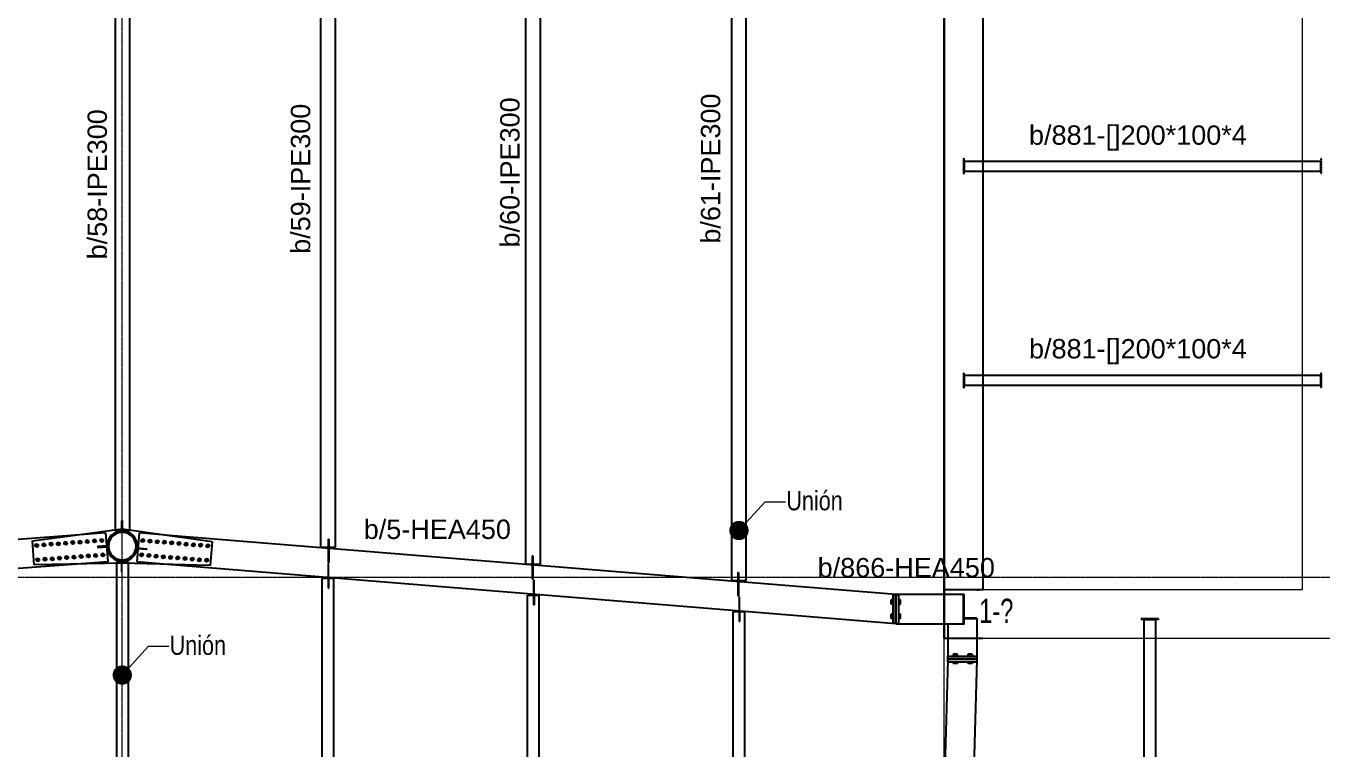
# Model space of a CAD drawing. Extents: x 7536 to 102814, y -9868 to 35131.
# Drawn here: x 20836 to 34240, y 12678 to 20162 of the extents above; entities that cross this region are included whole.
import ezdxf
from ezdxf.enums import TextEntityAlignment as Align

# ---------------------------------------------------------------- set-up
doc = ezdxf.new("R2010")
doc.units = 0
doc.header["$LTSCALE"] = 0.4
doc.linetypes.add('DXK_LINE_DOT2', pattern=[3.9198, 1.9599, -1.9599])
doc.linetypes.add('Grid Line', pattern=[3.33375, 1.905, -0.47625, 0.47625, -0.47625])
doc.layers.get('0').update_dxf_attribs({"color": 255})
for name, color, linetype in [('COTAS', 8, 'Continuous'), ('P-PLATINA', 6, 'Continuous'), ('VIGAS', 8, 'Continuous')]:
    doc.layers.add(name, color=color, linetype=linetype)
for name, color, linetype, lineweight in [('E_COLUMNAS-1', 1, 'Continuous', 25), ('E_EJES-1', 8, 'Grid Line', 9), ('E_TEXTO', 3, 'Continuous', 9), ('E_VIGAS-1', 254, 'Continuous', 25), ('E_VIGAS-2', 5, 'Continuous', 25), ('I-WALL-1', 2, 'Continuous', 18)]:
    doc.layers.add(name, color=color, linetype=linetype, lineweight=lineweight)
doc.styles.add('CX', font='ARIALUNI.ttf', dxfattribs={"width": 0.8, "height": 300})
doc.styles.add('VERDANA', font='arial.ttf')

# ---------------------------------------------------------------- blocks, each defined once
blk = doc.blocks.new('CX')
at = {"layer": 'E_TEXTO', "color": 3, "style": 'CX', "width": 0.7}
blk.add_attdef('CX', text='', height=200, dxfattribs=at).set_placement((0, 0), align=Align.MIDDLE_CENTER)

msp = doc.modelspace()

# ---------------------------------------------------------------- linework, layer by layer
at = {"color": 1, "linetype": 'Continuous'}
for centre, radius, start, end in [((20947.1, 14785.8), 11.5, 22.37108, 202.37108), ((20947.1, 14785.8), 11.5, 202.37108, 22.37108), ((20947.1, 14785.8), 10, 94.37108, 274.37108), ((20947.1, 14785.8), 10, 274.37108, 94.37108), ((21021.9, 14791.6), 11.5, 22.37108, 202.37108), ((21021.9, 14791.6), 11.5, 202.37108, 22.37108), ((21021.9, 14791.6), 10, 94.37108, 274.37108), ((21021.9, 14791.6), 10, 274.37108, 94.37108), ((21096.7, 14797.3), 11.5, 22.37108, 202.37108), ((21096.7, 14797.3), 11.5, 202.37108, 22.37108), ((21096.7, 14797.3), 10, 94.37108, 274.37108), ((21096.7, 14797.3), 10, 274.37108, 94.37108), ((21171.5, 14803), 11.5, 22.37108, 202.37108), ((21171.5, 14803), 11.5, 202.37108, 22.37108), ((21171.5, 14803), 10, 94.37108, 274.37108), ((21171.5, 14803), 10, 274.37108, 94.37108), ((21246.3, 14808.7), 11.5, 22.37108, 202.37108), ((21246.3, 14808.7), 11.5, 202.37108, 22.37108), ((21246.3, 14808.7), 10, 94.37108, 274.37108), ((21246.3, 14808.7), 10, 274.37108, 94.37108), ((21321, 14814.4), 11.5, 22.37108, 202.37108), ((21321, 14814.4), 11.5, 202.37108, 22.37108), ((21321, 14814.4), 10, 94.37108, 274.37108), ((21321, 14814.4), 10, 274.37108, 94.37108), ((21395.8, 14820.1), 11.5, 22.37108, 202.37108), ((21395.8, 14820.1), 11.5, 202.37108, 22.37108), ((21395.8, 14820.1), 10, 94.37108, 274.37108), ((21395.8, 14820.1), 10, 274.37108, 94.37108), ((21470.6, 14825.9), 11.5, 22.37108, 202.37108), ((21470.6, 14825.9), 11.5, 202.37108, 22.37108), ((21470.6, 14825.9), 10, 94.37108, 274.37108), ((21470.6, 14825.9), 10, 274.37108, 94.37108), ((21545.4, 14831.6), 11.5, 22.37108, 202.37108), ((21545.4, 14831.6), 11.5, 202.37108, 22.37108), ((21545.4, 14831.6), 10, 94.37108, 274.37108), ((21545.4, 14831.6), 10, 274.37108, 94.37108), ((21620.2, 14837.3), 11.5, 22.37108, 202.37108), ((21620.2, 14837.3), 11.5, 202.37108, 22.37108), ((21620.2, 14837.3), 10, 94.37108, 274.37108), ((21620.2, 14837.3), 10, 274.37108, 94.37108), ((22044.6, 14836), 11.5, 13.33739, 193.33739), ((22044.6, 14836), 11.5, 193.33739, 13.33739), ((22044.6, 14836), 10, 85.33739, 265.33739), ((22044.6, 14836), 10, 265.33739, 85.33739), ((22119.3, 14829.9), 11.5, 13.33739, 193.33739), ((22119.3, 14829.9), 11.5, 193.33739, 13.33739), ((22119.3, 14829.9), 10, 85.33739, 265.33739), ((22119.3, 14829.9), 10, 265.33739, 85.33739), ((22194.1, 14823.8), 11.5, 13.33739, 193.33739), ((22194.1, 14823.8), 11.5, 193.33739, 13.33739), ((22194.1, 14823.8), 10, 85.33739, 265.33739), ((22194.1, 14823.8), 10, 265.33739, 85.33739), ((22268.8, 14817.7), 11.5, 13.33739, 193.33739), ((22268.8, 14817.7), 11.5, 193.33739, 13.33739), ((22268.8, 14817.7), 10, 85.33739, 265.33739), ((22268.8, 14817.7), 10, 265.33739, 85.33739), ((22343.6, 14811.7), 11.5, 13.33739, 193.33739), ((22343.6, 14811.7), 11.5, 193.33739, 13.33739), ((22343.6, 14811.7), 10, 85.33739, 265.33739), ((22343.6, 14811.7), 10, 265.33739, 85.33739), ((22418.3, 14805.6), 11.5, 13.33739, 193.33739), ((22418.3, 14805.6), 11.5, 193.33739, 13.33739), ((22418.3, 14805.6), 10, 85.33739, 265.33739), ((22418.3, 14805.6), 10, 265.33739, 85.33739), ((22493.1, 14799.5), 11.5, 13.33739, 193.33739), ((22493.1, 14799.5), 11.5, 193.33739, 13.33739), ((22493.1, 14799.5), 10, 85.33739, 265.33739), ((22493.1, 14799.5), 10, 265.33739, 85.33739), ((22567.8, 14793.4), 11.5, 13.33739, 193.33739), ((22567.8, 14793.4), 11.5, 193.33739, 13.33739), ((22567.8, 14793.4), 10, 85.33739, 265.33739), ((22567.8, 14793.4), 10, 265.33739, 85.33739), ((22642.6, 14787.3), 11.5, 13.33739, 193.33739), ((22642.6, 14787.3), 11.5, 193.33739, 13.33739), ((22642.6, 14787.3), 10, 85.33739, 265.33739), ((22642.6, 14787.3), 10, 265.33739, 85.33739), ((22717.3, 14781.2), 11.5, 13.33739, 193.33739), ((22717.3, 14781.2), 11.5, 193.33739, 13.33739), ((22717.3, 14781.2), 10, 85.33739, 265.33739), ((22717.3, 14781.2), 10, 265.33739, 85.33739), ((20958.6, 14636.3), 11.5, 22.37108, 202.37108), ((20958.6, 14636.3), 11.5, 202.37108, 22.37108), ((20958.6, 14636.3), 10, 94.37108, 274.37108), ((20958.6, 14636.3), 10, 274.37108, 94.37108), ((21033.3, 14642), 11.5, 22.37108, 202.37108), ((21033.3, 14642), 11.5, 202.37108, 22.37108), ((21033.3, 14642), 10, 94.37108, 274.37108), ((21033.3, 14642), 10, 274.37108, 94.37108), ((21108.1, 14647.7), 11.5, 22.37108, 202.37108), ((21108.1, 14647.7), 11.5, 202.37108, 22.37108), ((21108.1, 14647.7), 10, 94.37108, 274.37108), ((21108.1, 14647.7), 10, 274.37108, 94.37108), ((21182.9, 14653.4), 11.5, 22.37108, 202.37108), ((21182.9, 14653.4), 11.5, 202.37108, 22.37108), ((21182.9, 14653.4), 10, 94.37108, 274.37108), ((21182.9, 14653.4), 10, 274.37108, 94.37108), ((21257.7, 14659.1), 11.5, 22.37108, 202.37108), ((21257.7, 14659.1), 11.5, 202.37108, 22.37108), ((21257.7, 14659.1), 10, 94.37108, 274.37108), ((21257.7, 14659.1), 10, 274.37108, 94.37108), ((21332.5, 14664.9), 11.5, 22.37108, 202.37108), ((21332.5, 14664.9), 11.5, 202.37108, 22.37108), ((21332.5, 14664.9), 10, 94.37108, 274.37108), ((21332.5, 14664.9), 10, 274.37108, 94.37108), ((21407.2, 14670.6), 11.5, 22.37108, 202.37108), ((21407.2, 14670.6), 11.5, 202.37108, 22.37108), ((21407.2, 14670.6), 10, 94.37108, 274.37108), ((21407.2, 14670.6), 10, 274.37108, 94.37108), ((21482, 14676.3), 11.5, 22.37108, 202.37108), ((21482, 14676.3), 11.5, 202.37108, 22.37108), ((21482, 14676.3), 10, 94.37108, 274.37108), ((21482, 14676.3), 10, 274.37108, 94.37108), ((21556.8, 14682), 11.5, 22.37108, 202.37108), ((21556.8, 14682), 11.5, 202.37108, 22.37108), ((21556.8, 14682), 10, 94.37108, 274.37108), ((21556.8, 14682), 10, 274.37108, 94.37108), ((21631.6, 14687.7), 11.5, 22.37108, 202.37108), ((21631.6, 14687.7), 11.5, 202.37108, 22.37108), ((21631.6, 14687.7), 10, 94.37108, 274.37108), ((21631.6, 14687.7), 10, 274.37108, 94.37108), ((22032.4, 14686.5), 11.5, 13.33739, 193.33739), ((22032.4, 14686.5), 11.5, 193.33739, 13.33739), ((22032.4, 14686.5), 10, 85.33739, 265.33739), ((22032.4, 14686.5), 10, 265.33739, 85.33739), ((22107.1, 14680.4), 11.5, 13.33739, 193.33739), ((22107.1, 14680.4), 11.5, 193.33739, 13.33739), ((22107.1, 14680.4), 10, 85.33739, 265.33739), ((22107.1, 14680.4), 10, 265.33739, 85.33739), ((22181.9, 14674.3), 11.5, 13.33739, 193.33739), ((22181.9, 14674.3), 11.5, 193.33739, 13.33739), ((22181.9, 14674.3), 10, 85.33739, 265.33739), ((22181.9, 14674.3), 10, 265.33739, 85.33739), ((22256.6, 14668.2), 11.5, 13.33739, 193.33739), ((22256.6, 14668.2), 11.5, 193.33739, 13.33739), ((22256.6, 14668.2), 10, 85.33739, 265.33739), ((22256.6, 14668.2), 10, 265.33739, 85.33739), ((22331.4, 14662.1), 11.5, 13.33739, 193.33739), ((22331.4, 14662.1), 11.5, 193.33739, 13.33739), ((22331.4, 14662.1), 10, 85.33739, 265.33739), ((22331.4, 14662.1), 10, 265.33739, 85.33739), ((22406.1, 14656.1), 11.5, 13.33739, 193.33739), ((22406.1, 14656.1), 11.5, 193.33739, 13.33739), ((22406.1, 14656.1), 10, 85.33739, 265.33739), ((22406.1, 14656.1), 10, 265.33739, 85.33739), ((22480.9, 14650), 11.5, 13.33739, 193.33739), ((22480.9, 14650), 11.5, 193.33739, 13.33739), ((22480.9, 14650), 10, 85.33739, 265.33739), ((22480.9, 14650), 10, 265.33739, 85.33739), ((22555.6, 14643.9), 11.5, 13.33739, 193.33739), ((22555.6, 14643.9), 11.5, 193.33739, 13.33739), ((22555.6, 14643.9), 10, 85.33739, 265.33739), ((22555.6, 14643.9), 10, 265.33739, 85.33739), ((22630.4, 14637.8), 11.5, 13.33739, 193.33739), ((22630.4, 14637.8), 11.5, 193.33739, 13.33739), ((22630.4, 14637.8), 10, 85.33739, 265.33739), ((22630.4, 14637.8), 10, 265.33739, 85.33739), ((22705.1, 14631.7), 11.5, 13.33739, 193.33739), ((22705.1, 14631.7), 11.5, 193.33739, 13.33739), ((22705.1, 14631.7), 10, 85.33739, 265.33739), ((22705.1, 14631.7), 10, 265.33739, 85.33739)]:
    msp.add_arc(centre, radius, start, end, dxfattribs=at)
at = {"layer": 'COTAS'}
for p, q in [((30671.1, 14031.8), (30540.2, 14031.8)), ((30671.1, 14025.8), (30540.2, 14025.8))]:
    msp.add_line(p, q, dxfattribs=at)
msp.add_lwpolyline([(29834, 13975.3), (30532.6, 13975.3), (30532.6, 14276.3), (29832.6, 14276.4), (29832.6, 13975.4)], dxfattribs=at)
msp.add_lwpolyline([(30540.2, 14276.3), (30532.6, 14276.3), (30532.6, 13975.3), (30540.2, 13975.3)], close=True, dxfattribs=at)
at = {"layer": 'E_COLUMNAS-1'}
for centre, radius, start, end in [((21832.4, 14778.4), 157.5, 78.75, 258.75), ((21832.4, 14778.4), 157.5, 78.75, 258.75), ((21832.4, 14778.2), 152.5, 11.25, 191.25), ((21832.4, 14778.2), 142.5, 348.75, 168.75), ((21832.4, 14778.4), 157.5, 258.75, 78.75), ((21832.4, 14778.4), 157.5, 258.75, 78.75), ((21832.4, 14778.2), 152.5, 191.25, 11.25), ((21832.4, 14778.2), 142.5, 168.75, 348.75)]:
    msp.add_arc(centre, radius, start, end, dxfattribs=at)
at = {"layer": 'E_EJES-1'}
for p, q in [((21832.4, 3740.4), (21832.4, 34230.5)), ((30332.4, 3740.4), (30332.4, 34230.5)), ((8436, 14455.7), (101914.5, 14455.7))]:
    msp.add_line(p, q, dxfattribs=at)
at = {"layer": 'E_TEXTO', "color": 4}
for p, q in [((28210, 14940), (28480.6, 15238)), ((28480.6, 15238), (28690.3, 15238)), ((21832.4, 13443.9), (22102.9, 13741.9)), ((22102.9, 13741.9), (22312.7, 13741.9))]:
    msp.add_line(p, q, dxfattribs=at)
at = {"layer": 'E_TEXTO', "color": 4, "const_width": 100}
for points in [[(28160, 14940, 1), (28260, 14940, 1)], [(21782.4, 13443.9, 1), (21882.4, 13443.9, 1)]]:
    msp.add_lwpolyline(points, format="xyb", close=True, dxfattribs=at)
at = {"layer": 'E_VIGAS-1', "color": 30, "true_color": 0xf26722}
for p, q in [((30332.6, 23085.8), (30332.6, 13825.8)), ((30332.4, 14455.7), (30332.4, 22955.7))]:
    msp.add_line(p, q, dxfattribs=at)
msp.add_lwpolyline([(30732.3, 16440.8), (30732.3, 14325.8), (30332.3, 14325.8), (30332.3, 23085.8), (30732.3, 23085.8), (30732.3, 16440.8)], dxfattribs=at)
at = {"layer": 'E_VIGAS-2', "color": 30, "true_color": 0xf26722}
msp.add_line((30732.3, 14325.8), (30332.6, 14325.8), dxfattribs=at)
at = {"layer": 'I-WALL-1', "color": 40, "true_color": 0xf8d731}
msp.add_lwpolyline([(30332.6, 13825.8), (38832.6, 13825.8), (38832.6, 14325.8), (34432.5, 14325.8), (34432.5, 23085.8), (38832.6, 23085.8), (38832.6, 23585.8), (30332.6, 23585.8), (30332.4, 23085.8), (34032.5, 23085.8), (34032.5, 14325.8), (30332.6, 14325.8)], close=True, dxfattribs=at)
at = {"layer": 'P-PLATINA'}
for p, q in [((21680.3, 14782.2), (21681, 14772.5)), ((23960.9, 14849.6), (23960.9, 14764.9)), ((23960.9, 14849.6), (23966.9, 14849.6)), ((23960.9, 14764.9), (23960.9, 14755.1)), ((23960.9, 14755.1), (23960.9, 14610.3)), ((23966.9, 14849.6), (23966.9, 14764.9)), ((23966.9, 14764.9), (23966.9, 14754.6)), ((23966.9, 14754.6), (23966.9, 14610.3)), ((23960.9, 14635.3), (23966.9, 14635.3)), ((23960.9, 14610.3), (23966.9, 14610.3)), ((26072.8, 14677.4), (26072.8, 14591.6)), ((26072.8, 14677.4), (26078.8, 14677.4)), ((26078.8, 14677.4), (26078.8, 14591.6)), ((23966.5, 14598.3), (23960.5, 14598.3)), ((23960.5, 14598.3), (23960.5, 14454.1)), ((23960.5, 14573.3), (23966.5, 14573.3)), ((23966.5, 14453.6), (23966.5, 14598.3)), ((26072.8, 14602.4), (26078.8, 14602.4)), ((26072.8, 14591.6), (26072.8, 14582.9)), ((26072.8, 14582.9), (26072.8, 14438.2)), ((26078.8, 14591.6), (26078.8, 14582.4)), ((26078.8, 14582.4), (26078.8, 14438.2)), ((28197.8, 14504.2), (28197.8, 14418.4)), ((28197.8, 14504.2), (28203.8, 14504.2)), ((28203.8, 14504.2), (28203.8, 14418.4)), ((23960.5, 14454.1), (23960.5, 14444.8)), ((23960.5, 14450.1), (23966.5, 14450.1)), ((23960.5, 14444.8), (23960.5, 14344.1)), ((23960.5, 14344.1), (23966.5, 14344.1)), ((23966.5, 14453.6), (23966.5, 14444.8)), ((23966.5, 14444.8), (23966.5, 14344.1)), ((26072.8, 14463.2), (26078.8, 14463.2)), ((26072.8, 14438.2), (26078.8, 14438.2)), ((26091.5, 14425.1), (26085.5, 14425.1)), ((26085.5, 14425.1), (26085.5, 14280.9)), ((26085.5, 14400.1), (26091.5, 14400.1)), ((26091.5, 14280.4), (26091.5, 14425.1)), ((28197.8, 14429.2), (28203.8, 14429.2)), ((28197.8, 14418.4), (28197.8, 14409.7)), ((28197.8, 14409.7), (28197.8, 14264.9)), ((28203.8, 14418.4), (28203.8, 14409.2)), ((28203.8, 14409.2), (28203.8, 14264.9)), ((26085.5, 14280.9), (26085.5, 14271.6)), ((26085.5, 14276.9), (26091.5, 14276.9)), ((26085.5, 14271.6), (26085.5, 14170.9)), ((26091.5, 14280.4), (26091.5, 14271.6)), ((26091.5, 14271.6), (26091.5, 14170.9)), ((28197.8, 14289.9), (28203.8, 14289.9)), ((28197.8, 14264.9), (28203.8, 14264.9)), ((28216.5, 14251.9), (28210.5, 14251.9)), ((28210.5, 14251.9), (28210.5, 14107.6)), ((28210.5, 14226.9), (28216.5, 14226.9)), ((28216.5, 14107.1), (28216.5, 14251.9)), ((26085.5, 14170.9), (26091.5, 14170.9)), ((28210.5, 14107.6), (28210.5, 14098.4)), ((28210.5, 14103.6), (28216.5, 14103.6)), ((28210.5, 14098.4), (28210.5, 13997.6)), ((28216.5, 14107.1), (28216.5, 14098.4)), ((28216.5, 14098.4), (28216.5, 13997.6)), ((28210.5, 13997.6), (28216.5, 13997.6))]:
    msp.add_line(p, q, dxfattribs=at)
for points in [[(21826.8, 14930.7), (21826.8, 14935.5), (21826.8, 15040.7), (21832.8, 15040.7), (21832.8, 14934.9), (21832.8, 14930.7)], [(21988, 14759.6), (22082.8, 14751.9), (22082, 14741.9), (21987, 14749.7), (21983.6, 14750), (21984.5, 14759.9)], [(21823.3, 14625.7), (21823.3, 14621.7), (21823.3, 14515.7), (21829.3, 14515.7), (21829.3, 14621.2), (21829.3, 14625.7)]]:
    msp.add_lwpolyline(points, close=True, dxfattribs=at)
msp.add_lwpolyline([(21680.2, 14782.5), (21675.2, 14782.1), (21580, 14774.8), (21580.8, 14764.8), (21675.5, 14772.1), (21680.4, 14772.4)], dxfattribs=at)
at = {"layer": 'VIGAS'}
for p, q in [((21757.4, 23112.8), (21757.4, 14945.9)), ((21907.4, 23112.8), (21907.4, 14945.5)), ((23882.4, 23126.5), (23882.4, 14764.9)), ((24032.4, 23126.5), (24032.4, 14764.9)), ((26007.4, 14591.6), (26007.4, 23126.3)), ((26157.4, 14591.6), (26157.4, 23126.2)), ((28132.4, 23126), (28132.4, 14418.4)), ((28282.4, 23126), (28282.4, 14418.4)), ((30532.6, 16569.8), (30538.6, 16569.8)), ((21349.7, 14891.8), (13803.5, 14315.1)), ((20903.4, 14832.6), (21832.4, 14955.9)), ((20903.4, 14832.6), (21832.4, 14955.9)), ((21659.3, 14915.5), (21349.7, 14891.8)), ((21659.3, 14915.5), (21682.2, 14616.4)), ((21757.4, 14945.9), (21757.4, 14940.7)), ((21757.4, 14940.7), (21907.4, 14940.7)), ((21832.4, 14955.9), (22761.3, 14827.9)), ((21832.4, 14955.9), (22761.3, 14827.9)), ((21907.4, 14945.5), (21907.4, 14940.7)), ((22005.8, 14914.4), (21981.4, 14615.4)), ((22317.6, 14889), (22005.8, 14914.4)), ((29832.6, 14276.4), (22317.6, 14889)), ((20922.5, 14583.4), (20903.4, 14832.6)), ((20922.5, 14583.4), (20903.4, 14832.6)), ((20931.5, 14793.3), (20945.8, 14803.1)), ((20932.8, 14776.1), (20931.5, 14793.3)), ((20948.4, 14768.6), (20932.8, 14776.1)), ((20945.8, 14803.1), (20961.4, 14795.6)), ((20962.7, 14778.3), (20948.4, 14768.6)), ((20961.4, 14795.6), (20962.7, 14778.3)), ((21006.3, 14799), (21020.6, 14808.8)), ((21007.6, 14781.8), (21006.3, 14799)), ((21023.2, 14774.3), (21007.6, 14781.8)), ((21020.6, 14808.8), (21036.2, 14801.3)), ((21037.5, 14784.1), (21023.2, 14774.3)), ((21036.2, 14801.3), (21037.5, 14784.1)), ((21081.1, 14804.8), (21095.4, 14814.5)), ((21082.4, 14787.5), (21081.1, 14804.8)), ((21098, 14780), (21082.4, 14787.5)), ((21095.4, 14814.5), (21111, 14807.1)), ((21112.3, 14789.8), (21098, 14780)), ((21111, 14807.1), (21112.3, 14789.8)), ((21155.9, 14810.5), (21170.1, 14820.3)), ((21157.2, 14793.2), (21155.9, 14810.5)), ((21172.8, 14785.7), (21157.2, 14793.2)), ((21170.1, 14820.3), (21185.8, 14812.8)), ((21187.1, 14795.5), (21172.8, 14785.7)), ((21185.8, 14812.8), (21187.1, 14795.5)), ((21230.6, 14816.2), (21244.9, 14826)), ((21232, 14798.9), (21230.6, 14816.2)), ((21247.6, 14791.4), (21232, 14798.9)), ((21244.9, 14826), (21260.5, 14818.5)), ((21261.9, 14801.2), (21247.6, 14791.4)), ((21260.5, 14818.5), (21261.9, 14801.2)), ((21305.4, 14821.9), (21319.7, 14831.7)), ((21306.7, 14804.6), (21305.4, 14821.9)), ((21322.4, 14797.2), (21306.7, 14804.6)), ((21319.7, 14831.7), (21335.3, 14824.2)), ((21336.6, 14806.9), (21322.4, 14797.2)), ((21335.3, 14824.2), (21336.6, 14806.9)), ((21380.2, 14827.6), (21394.5, 14837.4)), ((21381.5, 14810.4), (21380.2, 14827.6)), ((21397.1, 14802.9), (21381.5, 14810.4)), ((21394.5, 14837.4), (21410.1, 14829.9)), ((21411.4, 14812.6), (21397.1, 14802.9)), ((21410.1, 14829.9), (21411.4, 14812.6)), ((21455, 14833.3), (21469.3, 14843.1)), ((21456.3, 14816.1), (21455, 14833.3)), ((21471.9, 14808.6), (21456.3, 14816.1)), ((21469.3, 14843.1), (21484.9, 14835.6)), ((21486.2, 14818.4), (21471.9, 14808.6)), ((21484.9, 14835.6), (21486.2, 14818.4)), ((21529.8, 14839.1), (21544.1, 14848.8)), ((21531.1, 14821.8), (21529.8, 14839.1)), ((21546.7, 14814.3), (21531.1, 14821.8)), ((21544.1, 14848.8), (21559.7, 14841.3)), ((21561, 14824.1), (21546.7, 14814.3)), ((21559.7, 14841.3), (21561, 14824.1)), ((21604.5, 14844.8), (21618.8, 14854.6)), ((21605.9, 14827.5), (21604.5, 14844.8)), ((21621.5, 14820), (21605.9, 14827.5)), ((21618.8, 14854.6), (21634.5, 14847.1)), ((21635.8, 14829.8), (21621.5, 14820)), ((21634.5, 14847.1), (21635.8, 14829.8)), ((21680.2, 14782.5), (21680.3, 14782.2)), ((21681, 14772.5), (21680.4, 14772.4)), ((22028.9, 14828.6), (22030.3, 14845.9)), ((22043.1, 14818.8), (22028.9, 14828.6)), ((22030.3, 14845.9), (22046, 14853.3)), ((22058.8, 14826.2), (22043.1, 14818.8)), ((22046, 14853.3), (22060.2, 14843.4)), ((22060.2, 14843.4), (22058.8, 14826.2)), ((22103.7, 14822.5), (22105.1, 14839.8)), ((22117.9, 14812.7), (22103.7, 14822.5)), ((22105.1, 14839.8), (22120.7, 14847.2)), ((22133.6, 14820.1), (22117.9, 14812.7)), ((22120.7, 14847.2), (22135, 14837.4)), ((22135, 14837.4), (22133.6, 14820.1)), ((22178.4, 14816.4), (22179.8, 14833.7)), ((22192.6, 14806.6), (22178.4, 14816.4)), ((22179.8, 14833.7), (22195.5, 14841.1)), ((22208.3, 14814), (22192.6, 14806.6)), ((22195.5, 14841.1), (22209.7, 14831.3)), ((22209.7, 14831.3), (22208.3, 14814)), ((22253.2, 14810.3), (22254.6, 14827.6)), ((22267.4, 14800.5), (22253.2, 14810.3)), ((22254.6, 14827.6), (22270.2, 14835)), ((22283.1, 14807.9), (22267.4, 14800.5)), ((22270.2, 14835), (22284.5, 14825.2)), ((22284.5, 14825.2), (22283.1, 14807.9)), ((22327.9, 14804.2), (22329.3, 14821.5)), ((22342.2, 14794.4), (22327.9, 14804.2)), ((22329.3, 14821.5), (22345, 14828.9)), ((22357.8, 14801.8), (22342.2, 14794.4)), ((22345, 14828.9), (22359.2, 14819.1)), ((22359.2, 14819.1), (22357.8, 14801.8)), ((22402.7, 14798.1), (22404.1, 14815.4)), ((22416.9, 14788.3), (22402.7, 14798.1)), ((22404.1, 14815.4), (22419.7, 14822.8)), ((22432.6, 14795.7), (22416.9, 14788.3)), ((22419.7, 14822.8), (22434, 14813)), ((22434, 14813), (22432.6, 14795.7)), ((22477.4, 14792), (22478.8, 14809.3)), ((22491.7, 14782.2), (22477.4, 14792)), ((22478.8, 14809.3), (22494.5, 14816.7)), ((22507.3, 14789.6), (22491.7, 14782.2)), ((22494.5, 14816.7), (22508.7, 14806.9)), ((22508.7, 14806.9), (22507.3, 14789.6)), ((22552.2, 14785.9), (22553.6, 14803.2)), ((22566.4, 14776.1), (22552.2, 14785.9)), ((22553.6, 14803.2), (22569.2, 14810.6)), ((22582.1, 14783.5), (22566.4, 14776.1)), ((22569.2, 14810.6), (22583.5, 14800.8)), ((22583.5, 14800.8), (22582.1, 14783.5)), ((22626.9, 14779.9), (22628.3, 14797.1)), ((22641.2, 14770), (22626.9, 14779.9)), ((22628.3, 14797.1), (22644, 14804.5)), ((22656.8, 14777.4), (22641.2, 14770)), ((22644, 14804.5), (22658.2, 14794.7)), ((22658.2, 14794.7), (22656.8, 14777.4)), ((22701.7, 14773.8), (22703.1, 14791)), ((22715.9, 14763.9), (22701.7, 14773.8)), ((22703.1, 14791), (22718.7, 14798.4)), ((22731.6, 14771.3), (22715.9, 14763.9)), ((22718.7, 14798.4), (22733, 14788.6)), ((22733, 14788.6), (22731.6, 14771.3)), ((22761.3, 14827.9), (22740.9, 14578.8)), ((22761.3, 14827.9), (22740.9, 14578.8)), ((24032.4, 14764.9), (23882.4, 14764.9)), ((20942.9, 14643.8), (20957.2, 14653.5)), ((20944.3, 14626.5), (20942.9, 14643.8)), ((20959.9, 14619), (20944.3, 14626.5)), ((20957.2, 14653.5), (20972.9, 14646.1)), ((20974.2, 14628.8), (20959.9, 14619)), ((20972.9, 14646.1), (20974.2, 14628.8)), ((21017.7, 14649.5), (21032, 14659.3)), ((21019, 14632.2), (21017.7, 14649.5)), ((21034.7, 14624.7), (21019, 14632.2)), ((21032, 14659.3), (21047.6, 14651.8)), ((21049, 14634.5), (21034.7, 14624.7)), ((21047.6, 14651.8), (21049, 14634.5)), ((21092.5, 14655.2), (21106.8, 14665)), ((21093.8, 14637.9), (21092.5, 14655.2)), ((21109.4, 14630.4), (21093.8, 14637.9)), ((21106.8, 14665), (21122.4, 14657.5)), ((21123.7, 14640.2), (21109.4, 14630.4)), ((21122.4, 14657.5), (21123.7, 14640.2)), ((21167.3, 14660.9), (21181.6, 14670.7)), ((21168.6, 14643.6), (21167.3, 14660.9)), ((21184.2, 14636.2), (21168.6, 14643.6)), ((21181.6, 14670.7), (21197.2, 14663.2)), ((21198.5, 14645.9), (21184.2, 14636.2)), ((21197.2, 14663.2), (21198.5, 14645.9)), ((21242.1, 14666.6), (21256.4, 14676.4)), ((21243.4, 14649.4), (21242.1, 14666.6)), ((21259, 14641.9), (21243.4, 14649.4)), ((21256.4, 14676.4), (21272, 14668.9)), ((21273.3, 14651.7), (21259, 14641.9)), ((21272, 14668.9), (21273.3, 14651.7)), ((21316.8, 14672.4), (21331.1, 14682.1)), ((21318.2, 14655.1), (21316.8, 14672.4)), ((21333.8, 14647.6), (21318.2, 14655.1)), ((21331.1, 14682.1), (21346.8, 14674.6)), ((21348.1, 14657.4), (21333.8, 14647.6)), ((21346.8, 14674.6), (21348.1, 14657.4)), ((21682.2, 14616.4), (21361, 14591.8)), ((21391.6, 14678.1), (21405.9, 14687.8)), ((21393, 14660.8), (21391.6, 14678.1)), ((21408.6, 14653.3), (21393, 14660.8)), ((21405.9, 14687.8), (21421.5, 14680.4)), ((21422.9, 14663.1), (21408.6, 14653.3)), ((21421.5, 14680.4), (21422.9, 14663.1)), ((21466.4, 14683.8), (21480.7, 14693.6)), ((21467.7, 14666.5), (21466.4, 14683.8)), ((21483.3, 14659), (21467.7, 14666.5)), ((21480.7, 14693.6), (21496.3, 14686.1)), ((21497.6, 14668.8), (21483.3, 14659)), ((21496.3, 14686.1), (21497.6, 14668.8)), ((21541.2, 14689.5), (21555.5, 14699.3)), ((21542.5, 14672.2), (21541.2, 14689.5)), ((21558.1, 14664.7), (21542.5, 14672.2)), ((21555.5, 14699.3), (21571.1, 14691.8)), ((21572.4, 14674.5), (21558.1, 14664.7)), ((21571.1, 14691.8), (21572.4, 14674.5)), ((21616, 14695.2), (21630.3, 14705)), ((21617.3, 14677.9), (21616, 14695.2)), ((21632.9, 14670.5), (21617.3, 14677.9)), ((21630.3, 14705), (21645.9, 14697.5)), ((21647.2, 14680.2), (21632.9, 14670.5)), ((21645.9, 14697.5), (21647.2, 14680.2)), ((21772.4, 14615.7), (21772.4, 14599.7)), ((21772.4, 14615.7), (21892.4, 14615.7)), ((21892.4, 14615.7), (21892.4, 14599.4)), ((22299.4, 14589.5), (21981.4, 14615.4)), ((22016.7, 14679.1), (22018.1, 14696.4)), ((22031, 14669.3), (22016.7, 14679.1)), ((22018.1, 14696.4), (22033.8, 14703.8)), ((22046.6, 14676.7), (22031, 14669.3)), ((22033.8, 14703.8), (22048, 14693.9)), ((22048, 14693.9), (22046.6, 14676.7)), ((22091.5, 14673), (22092.9, 14690.3)), ((22105.7, 14663.2), (22091.5, 14673)), ((22092.9, 14690.3), (22108.5, 14697.7)), ((22121.4, 14670.6), (22105.7, 14663.2)), ((22108.5, 14697.7), (22122.8, 14687.8)), ((22122.8, 14687.8), (22121.4, 14670.6)), ((22166.2, 14666.9), (22167.6, 14684.2)), ((22180.5, 14657.1), (22166.2, 14666.9)), ((22167.6, 14684.2), (22183.3, 14691.6)), ((22196.1, 14664.5), (22180.5, 14657.1)), ((22183.3, 14691.6), (22197.5, 14681.8)), ((22197.5, 14681.8), (22196.1, 14664.5)), ((22241, 14660.8), (22242.4, 14678.1)), ((22255.2, 14651), (22241, 14660.8)), ((22242.4, 14678.1), (22258, 14685.5)), ((22270.9, 14658.4), (22255.2, 14651)), ((22258, 14685.5), (22272.3, 14675.7)), ((22272.3, 14675.7), (22270.9, 14658.4)), ((22315.7, 14654.7), (22317.1, 14672)), ((22330, 14644.9), (22315.7, 14654.7)), ((22317.1, 14672), (22332.8, 14679.4)), ((22345.6, 14652.3), (22330, 14644.9)), ((22332.8, 14679.4), (22347, 14669.6)), ((22347, 14669.6), (22345.6, 14652.3)), ((22390.5, 14648.6), (22391.9, 14665.9)), ((22404.7, 14638.8), (22390.5, 14648.6)), ((22391.9, 14665.9), (22407.5, 14673.3)), ((22420.4, 14646.2), (22404.7, 14638.8)), ((22407.5, 14673.3), (22421.8, 14663.5)), ((22421.8, 14663.5), (22420.4, 14646.2)), ((22465.2, 14642.5), (22466.6, 14659.8)), ((22479.5, 14632.7), (22465.2, 14642.5)), ((22466.6, 14659.8), (22482.3, 14667.2)), ((22495.1, 14640.1), (22479.5, 14632.7)), ((22482.3, 14667.2), (22496.5, 14657.4)), ((22496.5, 14657.4), (22495.1, 14640.1)), ((22540, 14636.4), (22541.4, 14653.7)), ((22554.2, 14626.6), (22540, 14636.4)), ((22541.4, 14653.7), (22557, 14661.1)), ((22569.9, 14634), (22554.2, 14626.6)), ((22557, 14661.1), (22571.3, 14651.3)), ((22571.3, 14651.3), (22569.9, 14634)), ((22614.7, 14630.3), (22616.1, 14647.6)), ((22629, 14620.5), (22614.7, 14630.3)), ((22616.1, 14647.6), (22631.8, 14655)), ((22644.6, 14627.9), (22629, 14620.5)), ((22631.8, 14655), (22646, 14645.2)), ((22646, 14645.2), (22644.6, 14627.9)), ((22689.5, 14624.3), (22690.9, 14641.5)), ((22703.7, 14614.4), (22689.5, 14624.3)), ((22690.9, 14641.5), (22706.5, 14648.9)), ((22719.4, 14621.8), (22703.7, 14614.4)), ((22706.5, 14648.9), (22720.8, 14639.1)), ((22720.8, 14639.1), (22719.4, 14621.8)), ((21361, 14591.8), (13815.3, 14015.1)), ((21832.4, 14600.9), (20922.5, 14583.4)), ((21832.4, 14600.9), (20922.5, 14583.4)), ((21772.4, 14599.7), (21772.4, 7775.2)), ((22740.9, 14578.8), (21832.4, 14600.9)), ((22740.9, 14578.8), (21832.4, 14600.9)), ((21892.4, 14599.4), (21892.4, 7775.1)), ((29832.6, 13975.4), (22299.4, 14589.5)), ((26007.4, 14591.6), (26157.4, 14591.6)), ((26072.8, 14582.4), (26078.8, 14582.4)), ((24017.4, 14444.8), (23897.4, 14444.8)), ((23897.4, 14444.8), (23897.4, 7664)), ((23960.5, 14454.1), (23966.5, 14454.1)), ((24017.4, 14444.8), (24017.4, 7664)), ((28282.4, 14418.4), (28132.4, 14418.4)), ((28197.8, 14409.2), (28203.8, 14409.2)), ((26022.4, 7664), (26022.4, 14271.6)), ((26022.4, 14271.6), (26142.4, 14271.6)), ((26085.5, 14280.9), (26091.5, 14280.9)), ((26142.4, 7664), (26142.4, 14271.6)), ((29804.1, 14222.9), (29784.3, 14222.9)), ((29784.3, 14177.9), (29784.3, 14222.9)), ((29804.1, 14276.7), (29832.6, 14276.7)), ((29804.1, 13976.7), (29804.1, 14276.7)), ((29804.1, 14268.8), (29804.1, 13983.8)), ((29832.6, 14276.7), (29832.6, 13976.7)), ((29832.6, 14275.4), (29861.1, 14275.4)), ((29832.6, 13975.4), (29832.6, 14275.4)), ((29861.1, 14275.4), (29861.1, 13975.4)), ((29861.1, 14268), (29861.1, 13982.7)), ((29880.9, 14222.9), (29861.1, 14222.9)), ((29880.9, 14177.9), (29880.9, 14222.9)), ((30332.6, 14325.8), (30332.6, 13825.8)), ((30332.6, 13825.8), (30332.6, 14325.8)), ((30671.1, 14325.9), (30671.1, 14325.8)), ((30671.1, 14325.9), (30690.1, 14325.9)), ((30690.1, 14325.9), (30690.1, 14325.8)), ((28267.4, 14098.4), (28147.4, 14098.4)), ((28147.4, 14098.4), (28147.4, 7664)), ((28210.5, 14107.6), (28216.5, 14107.6)), ((28267.4, 14098.4), (28267.4, 7664)), ((29784.3, 14200.4), (29804.1, 14200.4)), ((29804.1, 14177.9), (29784.3, 14177.9)), ((29861.1, 14200.4), (29880.9, 14200.4)), ((29861.1, 14177.9), (29880.9, 14177.9)), ((29804.1, 14072.9), (29784.3, 14072.9)), ((29784.3, 14027.9), (29784.3, 14072.9)), ((29784.3, 14050.4), (29804.1, 14050.4)), ((29804.1, 14027.9), (29784.3, 14027.9)), ((29832.6, 13976.7), (29804.1, 13976.7)), ((29861.1, 13975.4), (29832.6, 13975.4)), ((29880.9, 14072.9), (29861.1, 14072.9)), ((29861.1, 14050.4), (29880.9, 14050.4)), ((29880.9, 14027.9), (29861.1, 14027.9)), ((29880.9, 14027.9), (29880.9, 14072.9)), ((30371.1, 13975.3), (30371.1, 13639.6)), ((30671.1, 14031.8), (30671.1, 13639.6)), ((32547.4, 14026.7), (32367.4, 14026.7)), ((32367.4, 14026.7), (32367.4, 14020.7)), ((32547.4, 14020.7), (32367.4, 14020.7)), ((32397.4, 14020.7), (32517.4, 14020.7)), ((32397.4, 14020.7), (32397.4, 13825.8)), ((32517.4, 14020.7), (32517.4, 13825.8)), ((32547.4, 14026.7), (32547.4, 14020.7)), ((30346.4, 13825.8), (30332.6, 13825.8)), ((30332.6, 13825.8), (30732.6, 13825.8)), ((32397.4, 13825.8), (32397.4, 7664)), ((32517.4, 13825.8), (32517.4, 7664)), ((30370.4, 13601.6), (30198.1, 7655.2)), ((30369.9, 13639.6), (30665.1, 13639.6)), ((30370.4, 13601.6), (30370.5, 13601.6)), ((30370.5, 13601.6), (30370.5, 13620.6)), ((30370.7, 13611.1), (30370.7, 13639.6)), ((30371, 13620.6), (30371, 13639.6)), ((30371.1, 13582.6), (30371.1, 13611.1)), ((30371.1, 13611.1), (30671.1, 13611.1)), ((30671.1, 13582.6), (30371.1, 13582.6)), ((30372.4, 13639.6), (30671.1, 13639.6)), ((30671.1, 13611.1), (30372.4, 13611.1)), ((30379, 13582.6), (30664, 13582.6)), ((30469.9, 13659.4), (30424.9, 13659.4)), ((30424.9, 13659.4), (30424.9, 13639.6)), ((30424.9, 13582.6), (30424.9, 13562.8)), ((30469.9, 13562.8), (30424.9, 13562.8)), ((30447.4, 13639.6), (30447.4, 13659.4)), ((30447.4, 13562.8), (30447.4, 13582.6)), ((30469.9, 13639.6), (30469.9, 13659.4)), ((30469.9, 13582.6), (30469.9, 13562.8)), ((30670.5, 13601.6), (30498.2, 7655.5)), ((30619.9, 13659.4), (30574.9, 13659.4)), ((30574.9, 13659.4), (30574.9, 13639.6)), ((30574.9, 13582.6), (30574.9, 13562.8)), ((30619.9, 13562.8), (30574.9, 13562.8)), ((30597.4, 13639.6), (30597.4, 13659.4)), ((30597.4, 13562.8), (30597.4, 13582.6)), ((30619.9, 13659.4), (30619.9, 13639.6)), ((30619.9, 13582.6), (30619.9, 13562.8)), ((30670.5, 13620.6), (30670.5, 13601.6)), ((30670.5, 13601.6), (30670.5, 13601.6)), ((30671.1, 13639.6), (30671, 13639.6)), ((30671, 13639.6), (30671, 13620.6)), ((30671.1, 13639.6), (30671.1, 13611.1)), ((30671.1, 13611.1), (30671.1, 13582.6))]:
    msp.add_line(p, q, dxfattribs=at)
at = {"layer": 'VIGAS', "linetype": 'Continuous'}
for points in [[(30532.6, 18634.8), (30538.6, 18634.8), (30538.6, 18784.8), (30532.6, 18784.8)], [(34032.6, 18759.8), (30538.6, 18759.8), (30538.6, 18659.8), (34032.6, 18659.8), (34226.6, 18659.8), (34226.6, 18759.8)], [(30538.6, 16444.8), (34032.6, 16444.8), (34226.6, 16444.8), (34226.6, 16544.8), (34032.6, 16544.8), (30538.6, 16544.8)]]:
    msp.add_lwpolyline(points, close=True, dxfattribs=at)
at = {"layer": 'VIGAS', "linetype": 'DXK_LINE_DOT2'}
for points in [[(34232.6, 18784.8), (34226.6, 18784.8), (34226.6, 18634.8), (34232.6, 18634.8)], [(34232.6, 16569.8), (34226.6, 16569.8), (34226.6, 16419.8), (34232.6, 16419.8)]]:
    msp.add_lwpolyline(points, close=True, dxfattribs=at)
at = {"layer": 'VIGAS', "linetype": 'Continuous'}
msp.add_lwpolyline([(30532.6, 16569.8), (30532.6, 16419.8), (30538.6, 16419.8), (30538.6, 16569.8)], dxfattribs=at)

# ---------------------------------------------------------------- block references
at = {"layer": 'E_TEXTO', "xscale": 1.25, "yscale": 1.25, "zscale": 1.25}
msp.add_blockref('CX', (30870.8, 14109), dxfattribs=at).add_auto_attribs({'CX': '1-?'})

# ---------------------------------------------------------------- texts
at = {"layer": 'E_TEXTO', "style": 'VERDANA'}
for s, p in [('b/61-IPE300', (28016.4, 18685.5)), ('b/59-IPE300', (23775.9, 18580.1)), ('b/60-IPE300', (25940.7, 18646.1)), ('b/58-IPE300', (21673.8, 18522.9))]:
    msp.add_text(s, height=200, rotation=90, dxfattribs=at).set_placement(p, align=Align.CENTER)
for s, p in [('b/881-[]200*100*4', (32335.4, 18932.2)), ('b/881-[]200*100*4', (32335.5, 16721.3)), ('b/5-HEA450', (25090.6, 14852.4)), ('b/866-HEA450', (29940.1, 14455.7))]:
    msp.add_text(s, height=200, dxfattribs=at).set_placement(p, align=Align.CENTER)
at = {"layer": 'E_TEXTO', "color": 4, "style": 'CX', "width": 0.8}
for p in [(28699.3, 15149.2), (22321.7, 13653.1)]:
    msp.add_text('Unión', height=200, dxfattribs=at).set_placement(p)

doc.saveas('drawing.dxf')
